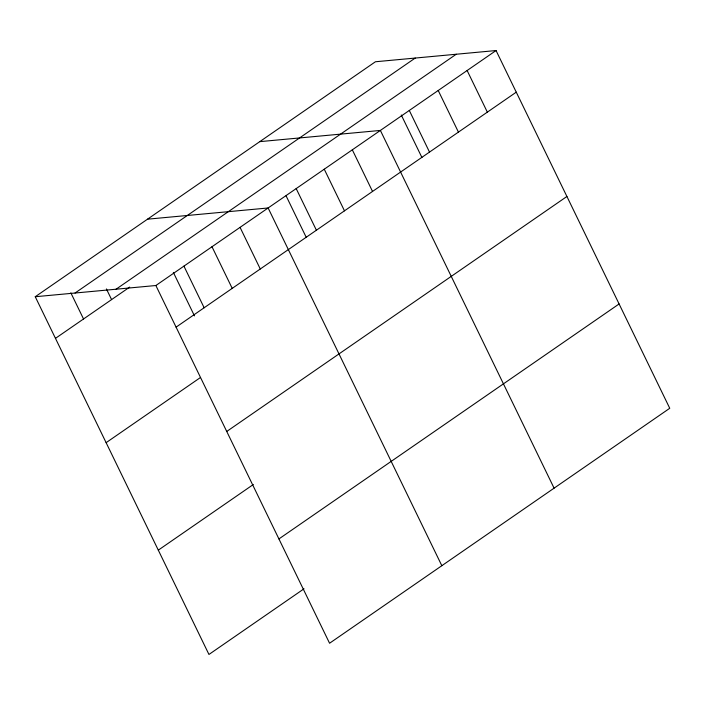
<?xml version="1.0" encoding="UTF-8"?>
<svg xmlns="http://www.w3.org/2000/svg" width="705" height="705" viewBox="0 0 705 705"><rect width="100%" height="100%" fill="white"/><g stroke="black" fill="none" stroke-linecap="round" stroke-linejoin="round"><path stroke-width="1.06" d="M35.25 296.726L375.43 61.758L496.047 50.54L669.75 408.274L329.57 643.242L155.867 285.516L35.25 296.726L208.953 654.46L304.014 588.798M75.056 293.024L415.227 58.057M116.061 289.217L456.241 54.241M55.466 338.365L129.702 287.085M155.867 285.516L496.047 50.54M176.083 327.146L516.263 92.17M106.12 442.669L200.273 377.642M226.737 431.46L566.908 196.483M158.299 550.147L253.359 484.485M278.924 538.928L619.096 303.961M259.766 141.643L380.383 130.434L554.086 488.16M147.512 219.184L268.129 207.975L441.832 565.701M467.133 70.518L487.349 112.148M438.219 90.487L458.435 132.117M409.297 110.456L429.512 152.095M401.268 114.977L421.907 157.479M352.324 149.821L372.54 191.452M324.256 169.2L344.472 210.83M296.188 188.588L316.404 230.218M286.08 195.831L306.243 237.365M240.061 227.362L260.277 268.993M211.993 246.741L232.209 288.371M183.934 266.129L204.15 307.759M173.351 272.412L194.457 315.875M106.42 288.944L111.593 299.59M70.835 292.831L83.534 318.977"/></g></svg>
